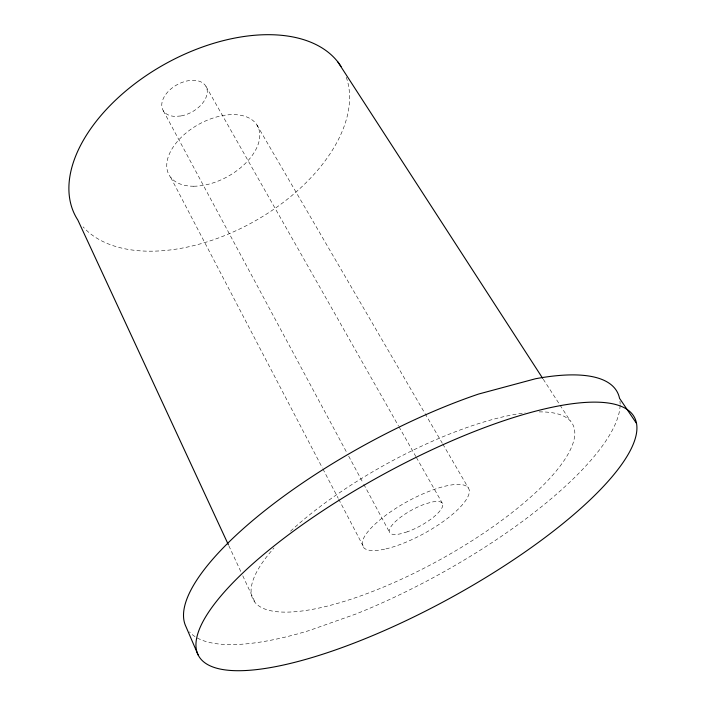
<?xml version="1.0" encoding="UTF-8"?>
<svg xmlns="http://www.w3.org/2000/svg" width="706" height="706" viewBox="0 0 706 706"><rect width="100%" height="100%" fill="white"/><g stroke="black" fill="none" stroke-linecap="round" stroke-linejoin="round"><path stroke-width="0.53" stroke-dasharray="3.53 2.65" d="M543.267 379.237L559.434 404.203M560.034 405.129L570.21 420.847M256.949 125.033L424.509 412.683M425.065 413.637L442.265 443.165M442.821 444.118L468.343 487.934M205.984 86.423L398.422 425.797M398.961 426.751L415.816 456.473M416.355 457.426L442.45 503.449M163.307 110.745L346.611 452.281M348.693 456.155L363.272 483.328M363.793 484.298L389.836 532.809M170.79 177.533L322.395 467.954M322.907 468.934L338.218 498.268M338.73 499.248L364.252 548.138M228.868 545.8L240.914 571.781M242.767 575.778L255.272 602.756M539.155 411.898A182.254 54.847 -28.8 0 1 528.485 499.001A182.254 54.847 -28.8 0 1 314.073 609.049A182.254 54.847 -28.8 0 1 273.972 548.015M290.528 531.212A182.254 54.847 -28.8 0 1 525.114 412.878M346.258 77.228A152.434 90.447 -29 0 1 255.634 220.625A152.434 90.447 -29 0 1 83.096 226.873M619.974 401.193A245.503 74.651 -28.7 0 1 620.124 404.229M620.106 405.27A245.503 74.651 -28.7 0 1 355.815 614.052L309.131 630.564A245.503 74.651 -28.7 0 1 189.455 631.879M407.362 531.794L401.202 533.648A30.137 9.001 -28.8 0 1 392.165 525.035A30.137 9.001 -28.8 0 1 425.224 503.969L431.516 502.151A30.137 9.001 -28.8 0 1 439.856 510.976A30.137 9.001 -28.8 0 1 407.362 531.794M180.895 115.969L175.273 116.411A24.569 15.532 -29 0 1 162.742 99.908A24.569 15.532 -29 0 1 188.493 80.678L194.238 80.325A24.569 15.532 -29 0 1 206.258 96.872A24.569 15.532 -29 0 1 180.895 115.969M193.718 186.225A50.558 29.855 -29 0 0 259.605 132.401A50.558 29.855 -29 0 0 186.437 132.657A50.558 29.855 -29 0 0 193.718 186.225M385.908 548.889A60.319 18.021 -28.8 0 0 469.216 492.779A60.319 18.021 -28.8 0 0 392.209 510.738A60.319 18.021 -28.8 0 0 385.908 548.889"/><path stroke-width="1.06" d="M636.521 423.397A248.415 70.326 -28.7 0 0 294.834 530.135A248.415 70.326 -28.7 0 0 317.929 655.75A248.415 70.326 -28.7 0 0 636.521 423.397L619.533 398.308A245.503 74.651 -28.7 0 0 535.58 378.734L478.544 394.063A245.503 74.651 -28.7 0 0 185.987 626.699L198.13 654.956M337.918 62.04L542.667 378.31M228.4 544.803L77.845 220.051A152.434 90.447 -29 0 1 160.377 66.682A152.434 90.447 -29 0 1 341.051 66.496"/></g></svg>
